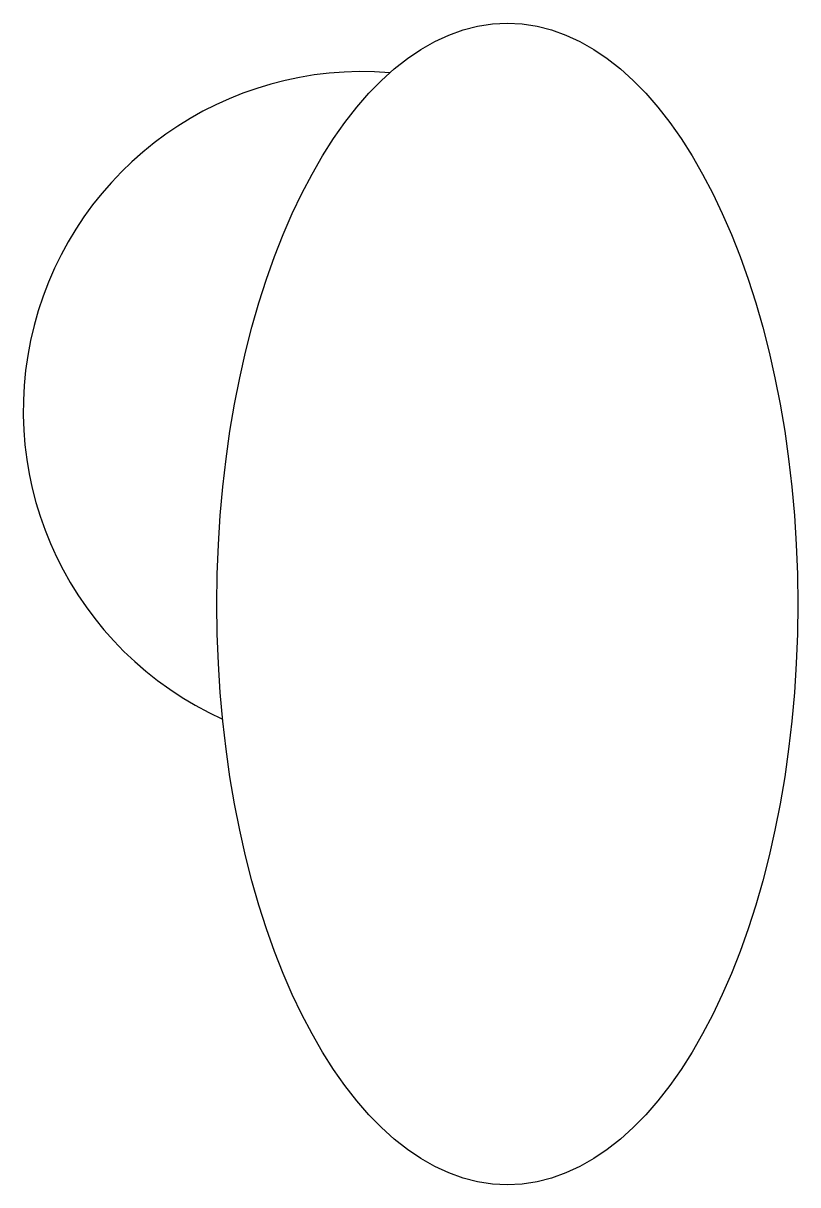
# Model space of a CAD drawing. Header units: millimetres. Extents: x 5 to 21, y -2 to 22.
import ezdxf

# ---------------------------------------------------------------- set-up
doc = ezdxf.new("R2010")
doc.units = ezdxf.units.MM
doc.layers.get('0').update_dxf_attribs({"lineweight": 25})

msp = doc.modelspace()

# ---------------------------------------------------------------- linework, layer by layer
msp.add_arc((12, 14), 7, 85.2872, 245.6979)
msp.add_ellipse((15, 10), major_axis=(0, 12), ratio=0.5)

doc.saveas('drawing.dxf')
